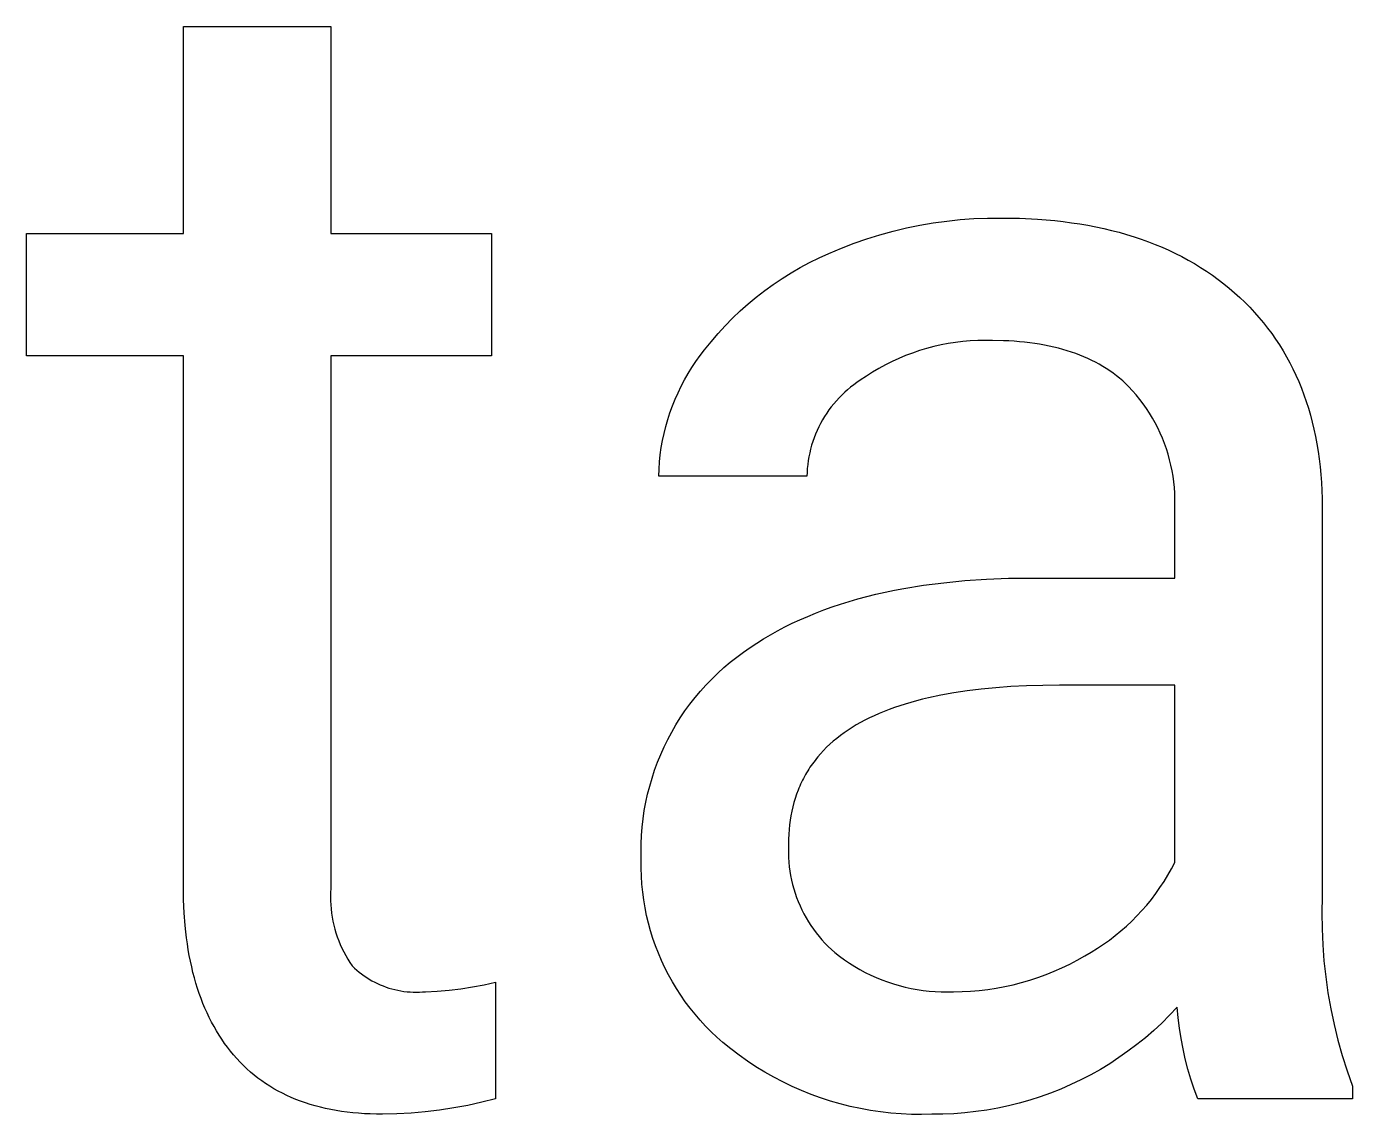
# Model space of a CAD drawing. Header units: millimetres. Extents: x -2542 to 6192, y -257 to 5845.
# Drawn here: x 3352.1 to 3421, y 127.8 to 184.3 of the extents above; entities that cross this region are included whole.
import ezdxf

# ---------------------------------------------------------------- set-up
doc = ezdxf.new("R2010")
doc.units = ezdxf.units.MM
doc.header["$MEASUREMENT"] = 0
doc.layers.add('Domyślny', color=7, linetype='Continuous', true_color=0x000000)

msp = doc.modelspace()

# ---------------------------------------------------------------- linework, layer by layer
at = {"layer": 'Domyślny'}
for p, q in [((3360.253, 173.586), (3360.253, 184.328)), ((3360.253, 184.328), (3367.912, 184.328)), ((3367.912, 184.328), (3367.912, 173.586)), ((3399.913, 174.227), (3400.618, 174.301)), ((3400.618, 174.301), (3401.325, 174.351)), ((3401.325, 174.351), (3402.033, 174.378)), ((3402.033, 174.378), (3402.742, 174.382)), ((3402.742, 174.382), (3403.696, 174.366)), ((3403.696, 174.366), (3404.624, 174.321)), ((3404.624, 174.321), (3405.079, 174.287)), ((3396.445, 173.514), (3397.128, 173.702)), ((3397.128, 173.702), (3397.817, 173.868)), ((3397.817, 173.868), (3398.512, 174.011)), ((3398.512, 174.011), (3399.21, 174.13)), ((3399.21, 174.13), (3399.913, 174.227)), ((3405.079, 174.287), (3405.526, 174.245)), ((3405.526, 174.245), (3405.967, 174.196)), ((3405.967, 174.196), (3406.402, 174.139)), ((3406.402, 174.139), (3406.83, 174.075)), ((3406.83, 174.075), (3407.252, 174.003)), ((3407.252, 174.003), (3407.666, 173.923)), ((3407.666, 173.923), (3408.075, 173.836)), ((3408.075, 173.836), (3408.477, 173.741)), ((3408.477, 173.741), (3408.872, 173.639)), ((3408.872, 173.639), (3409.261, 173.529)), ((3352.104, 167.22), (3352.104, 173.586)), ((3352.104, 173.586), (3360.253, 173.586)), ((3367.912, 173.586), (3376.267, 173.586)), ((3376.267, 173.586), (3376.267, 167.22)), ((3394.437, 172.815), (3395.098, 173.07)), ((3395.098, 173.07), (3395.768, 173.303)), ((3395.768, 173.303), (3396.445, 173.514)), ((3409.261, 173.529), (3409.643, 173.411)), ((3409.643, 173.411), (3410.018, 173.286)), ((3410.018, 173.286), (3410.388, 173.153)), ((3410.388, 173.153), (3410.75, 173.013)), ((3410.75, 173.013), (3411.106, 172.865)), ((3392.788, 172.07), (3393.282, 172.313)), ((3393.282, 172.313), (3393.784, 172.538)), ((3393.784, 172.538), (3394.437, 172.815)), ((3411.106, 172.865), (3411.456, 172.71)), ((3411.456, 172.71), (3411.798, 172.547)), ((3411.798, 172.547), (3412.135, 172.376)), ((3412.135, 172.376), (3412.464, 172.198)), ((3391.358, 171.243), (3391.825, 171.535)), ((3391.825, 171.535), (3392.302, 171.811)), ((3392.302, 171.811), (3392.788, 172.07)), ((3412.464, 172.198), (3412.788, 172.012)), ((3412.788, 172.012), (3413.104, 171.819)), ((3413.104, 171.819), (3413.415, 171.618)), ((3413.415, 171.618), (3413.718, 171.409)), ((3390.455, 170.613), (3390.901, 170.936)), ((3390.901, 170.936), (3391.358, 171.243)), ((3413.718, 171.409), (3414.015, 171.193)), ((3414.015, 171.193), (3414.306, 170.97)), ((3414.306, 170.97), (3414.59, 170.738)), ((3389.597, 169.923), (3390.02, 170.276)), ((3390.02, 170.276), (3390.455, 170.613)), ((3414.59, 170.738), (3414.867, 170.5)), ((3414.867, 170.5), (3415.137, 170.254)), ((3415.137, 170.254), (3415.399, 170.003)), ((3388.787, 169.177), (3389.185, 169.557)), ((3389.185, 169.557), (3389.597, 169.923)), ((3415.399, 170.003), (3415.652, 169.746)), ((3415.652, 169.746), (3415.897, 169.483)), ((3415.897, 169.483), (3416.134, 169.215)), ((3388.03, 168.377), (3388.402, 168.783)), ((3388.402, 168.783), (3388.787, 169.177)), ((3416.134, 169.215), (3416.363, 168.941)), ((3416.363, 168.941), (3416.584, 168.661)), ((3387.672, 167.959), (3388.03, 168.377)), ((3416.584, 168.661), (3416.796, 168.376)), ((3416.796, 168.376), (3417, 168.084)), ((3387.099, 167.233), (3387.329, 167.528)), ((3387.329, 167.528), (3387.672, 167.959)), ((3398.501, 167.494), (3398.137, 167.371)), ((3398.869, 167.604), (3398.501, 167.494)), ((3399.24, 167.702), (3398.869, 167.604)), ((3399.615, 167.787), (3399.24, 167.702)), ((3399.992, 167.859), (3399.615, 167.787)), ((3400.372, 167.918), (3399.992, 167.859)), ((3400.753, 167.964), (3400.372, 167.918)), ((3401.136, 167.997), (3400.753, 167.964)), ((3401.52, 168.016), (3401.136, 167.997)), ((3401.904, 168.023), (3401.52, 168.016)), ((3402.288, 168.016), (3401.904, 168.023)), ((3402.864, 168.007), (3402.288, 168.016)), ((3403.145, 167.995), (3402.864, 168.007)), ((3403.421, 167.979), (3403.145, 167.995)), ((3403.693, 167.958), (3403.421, 167.979)), ((3403.961, 167.932), (3403.693, 167.958)), ((3404.224, 167.902), (3403.961, 167.932)), ((3404.483, 167.867), (3404.224, 167.902)), ((3404.738, 167.827), (3404.483, 167.867)), ((3404.988, 167.783), (3404.738, 167.827)), ((3405.233, 167.734), (3404.988, 167.783)), ((3405.474, 167.68), (3405.233, 167.734)), ((3405.711, 167.622), (3405.474, 167.68)), ((3405.943, 167.559), (3405.711, 167.622)), ((3406.171, 167.492), (3405.943, 167.559)), ((3406.394, 167.419), (3406.171, 167.492)), ((3406.613, 167.342), (3406.394, 167.419)), ((3417, 168.084), (3417.196, 167.788)), ((3417.196, 167.788), (3417.384, 167.485)), ((3417.384, 167.485), (3417.563, 167.177)), ((3360.253, 167.22), (3352.104, 167.22)), ((3360.253, 139.663), (3360.253, 167.22)), ((3376.267, 167.22), (3367.912, 167.22)), ((3367.912, 167.22), (3367.912, 139.558)), ((3386.673, 166.618), (3386.881, 166.929)), ((3386.881, 166.929), (3387.099, 167.233)), ((3396.729, 166.757), (3396.392, 166.573)), ((3397.073, 166.928), (3396.729, 166.757)), ((3397.422, 167.088), (3397.073, 166.928)), ((3397.777, 167.236), (3397.422, 167.088)), ((3398.137, 167.371), (3397.777, 167.236)), ((3406.827, 167.261), (3406.613, 167.342)), ((3407.037, 167.175), (3406.827, 167.261)), ((3407.243, 167.084), (3407.037, 167.175)), ((3407.444, 166.988), (3407.243, 167.084)), ((3407.64, 166.888), (3407.444, 166.988)), ((3407.833, 166.783), (3407.64, 166.888)), ((3408.02, 166.673), (3407.833, 166.783)), ((3417.563, 167.177), (3417.734, 166.863)), ((3417.734, 166.863), (3417.897, 166.543)), ((3386.289, 165.976), (3386.475, 166.301)), ((3386.475, 166.301), (3386.673, 166.618)), ((3395.736, 166.172), (3395.419, 165.955)), ((3396.06, 166.378), (3395.736, 166.172)), ((3396.392, 166.573), (3396.06, 166.378)), ((3408.204, 166.559), (3408.02, 166.673)), ((3408.383, 166.44), (3408.204, 166.559)), ((3408.557, 166.317), (3408.383, 166.44)), ((3408.727, 166.189), (3408.557, 166.317)), ((3408.892, 166.056), (3408.727, 166.189)), ((3409.054, 165.918), (3408.892, 166.056)), ((3417.897, 166.543), (3418.052, 166.217)), ((3418.052, 166.217), (3418.198, 165.886)), ((3385.951, 165.309), (3386.115, 165.646)), ((3386.115, 165.646), (3386.289, 165.976)), ((3394.763, 165.465), (3394.61, 165.329)), ((3394.921, 165.596), (3394.763, 165.465)), ((3395.083, 165.721), (3394.921, 165.596)), ((3395.249, 165.841), (3395.083, 165.721)), ((3395.419, 165.955), (3395.249, 165.841)), ((3409.21, 165.776), (3409.054, 165.918)), ((3409.362, 165.629), (3409.21, 165.776)), ((3409.562, 165.414), (3409.362, 165.629)), ((3409.754, 165.192), (3409.562, 165.414)), ((3418.198, 165.886), (3418.336, 165.549)), ((3418.336, 165.549), (3418.466, 165.207)), ((3385.66, 164.62), (3385.8, 164.967)), ((3385.8, 164.967), (3385.951, 165.309)), ((3394.045, 164.736), (3393.917, 164.576)), ((3394.179, 164.891), (3394.045, 164.736)), ((3394.317, 165.042), (3394.179, 164.891)), ((3394.461, 165.188), (3394.317, 165.042)), ((3394.61, 165.329), (3394.461, 165.188)), ((3409.939, 164.964), (3409.754, 165.192)), ((3410.116, 164.73), (3409.939, 164.964)), ((3410.284, 164.49), (3410.116, 164.73)), ((3418.466, 165.207), (3418.588, 164.858)), ((3418.588, 164.858), (3418.701, 164.504)), ((3385.418, 163.913), (3385.533, 164.268)), ((3385.533, 164.268), (3385.66, 164.62)), ((3393.566, 164.072), (3393.46, 163.897)), ((3393.677, 164.244), (3393.566, 164.072)), ((3393.794, 164.412), (3393.677, 164.244)), ((3393.917, 164.576), (3393.794, 164.412)), ((3410.445, 164.244), (3410.284, 164.49)), ((3410.597, 163.993), (3410.445, 164.244)), ((3410.74, 163.737), (3410.597, 163.993)), ((3418.701, 164.504), (3418.807, 164.145)), ((3418.807, 164.145), (3418.904, 163.779)), ((3385.225, 163.19), (3385.315, 163.553)), ((3385.315, 163.553), (3385.418, 163.913)), ((3393.18, 163.35), (3393.099, 163.162)), ((3393.267, 163.535), (3393.18, 163.35)), ((3393.361, 163.717), (3393.267, 163.535)), ((3393.46, 163.897), (3393.361, 163.717)), ((3410.875, 163.477), (3410.74, 163.737)), ((3411.001, 163.211), (3410.875, 163.477)), ((3418.904, 163.779), (3418.992, 163.408)), ((3418.992, 163.408), (3419.073, 163.031)), ((3385.082, 162.456), (3385.147, 162.824)), ((3385.147, 162.824), (3385.225, 163.19)), ((3392.895, 162.582), (3392.84, 162.385)), ((3392.957, 162.777), (3392.895, 162.582)), ((3393.025, 162.971), (3392.957, 162.777)), ((3393.099, 163.162), (3393.025, 162.971)), ((3411.117, 162.942), (3411.001, 163.211)), ((3411.225, 162.669), (3411.117, 162.942)), ((3411.323, 162.393), (3411.225, 162.669)), ((3419.073, 163.031), (3419.145, 162.649)), ((3419.145, 162.649), (3419.209, 162.26)), ((3384.991, 161.714), (3385.03, 162.086)), ((3385.03, 162.086), (3385.082, 162.456)), ((3392.751, 161.985), (3392.716, 161.783)), ((3392.792, 162.185), (3392.751, 161.985)), ((3392.84, 162.385), (3392.792, 162.185)), ((3411.411, 162.113), (3411.323, 162.393)), ((3411.491, 161.83), (3411.411, 162.113)), ((3419.209, 162.26), (3419.265, 161.866)), ((3384.951, 160.967), (3384.964, 161.341)), ((3384.964, 161.341), (3384.991, 161.714)), ((3392.668, 161.376), (3392.654, 161.172)), ((3392.689, 161.58), (3392.668, 161.376)), ((3392.716, 161.783), (3392.689, 161.58)), ((3411.56, 161.545), (3411.491, 161.83)), ((3411.62, 161.258), (3411.56, 161.545)), ((3411.67, 160.969), (3411.62, 161.258)), ((3419.265, 161.866), (3419.313, 161.467)), ((3419.313, 161.467), (3419.352, 161.061)), ((3392.647, 160.967), (3384.951, 160.967)), ((3392.654, 161.172), (3392.647, 160.967)), ((3411.71, 160.678), (3411.67, 160.969)), ((3411.74, 160.386), (3411.71, 160.678)), ((3419.352, 161.061), (3419.383, 160.65)), ((3419.383, 160.65), (3419.406, 160.233)), ((3411.761, 160.094), (3411.74, 160.386)), ((3411.771, 159.8), (3411.761, 160.094)), ((3419.406, 160.233), (3419.42, 159.811)), ((3411.762, 159.214), (3411.771, 159.507)), ((3411.762, 155.683), (3411.762, 159.214)), ((3411.771, 159.507), (3411.771, 159.8)), ((3419.42, 159.811), (3419.42, 139.135)), ((3396.706, 154.946), (3397.195, 155.047)), ((3397.195, 155.047), (3397.692, 155.141)), ((3397.692, 155.141), (3398.711, 155.307)), ((3398.711, 155.307), (3399.764, 155.442)), ((3399.764, 155.442), (3400.851, 155.548)), ((3400.851, 155.548), (3401.972, 155.623)), ((3401.972, 155.623), (3403.126, 155.668)), ((3403.126, 155.668), (3404.315, 155.683)), ((3404.315, 155.683), (3411.762, 155.683)), ((3393.953, 154.179), (3394.391, 154.325)), ((3394.391, 154.325), (3394.837, 154.464)), ((3394.837, 154.464), (3395.292, 154.596)), ((3395.292, 154.596), (3395.755, 154.72)), ((3395.755, 154.72), (3396.226, 154.837)), ((3396.226, 154.837), (3396.706, 154.946)), ((3392.286, 153.517), (3392.69, 153.693)), ((3392.69, 153.693), (3393.103, 153.863)), ((3393.103, 153.863), (3393.523, 154.024)), ((3393.523, 154.024), (3393.953, 154.179)), ((3390.755, 152.734), (3391.125, 152.941)), ((3391.125, 152.941), (3391.503, 153.141)), ((3391.503, 153.141), (3391.891, 153.332)), ((3391.891, 153.332), (3392.286, 153.517)), ((3389.695, 152.069), (3390.039, 152.298)), ((3390.039, 152.298), (3390.393, 152.52)), ((3390.393, 152.52), (3390.755, 152.734)), ((3388.668, 151.308), (3389.009, 151.576)), ((3389.009, 151.576), (3389.358, 151.832)), ((3389.358, 151.832), (3389.695, 152.069)), ((3388.016, 150.738), (3388.337, 151.029)), ((3388.337, 151.029), (3388.668, 151.308)), ((3387.404, 150.125), (3387.704, 150.437)), ((3387.704, 150.437), (3388.016, 150.738)), ((3386.836, 149.471), (3387.114, 149.803)), ((3387.114, 149.803), (3387.404, 150.125)), ((3399.609, 149.598), (3398.963, 149.461)), ((3400.282, 149.718), (3399.609, 149.598)), ((3400.982, 149.823), (3400.282, 149.718)), ((3401.71, 149.912), (3400.982, 149.823)), ((3402.466, 149.984), (3401.71, 149.912)), ((3403.249, 150.041), (3402.466, 149.984)), ((3404.06, 150.081), (3403.249, 150.041)), ((3404.898, 150.105), (3404.06, 150.081)), ((3405.763, 150.113), (3404.898, 150.105)), ((3411.762, 150.113), (3405.763, 150.113)), ((3411.762, 140.913), (3411.762, 150.113)), ((3386.314, 148.779), (3386.569, 149.129)), ((3386.569, 149.129), (3386.836, 149.471)), ((3396.919, 148.854), (3396.655, 148.752)), ((3397.191, 148.953), (3396.919, 148.854)), ((3397.469, 149.048), (3397.191, 148.953)), ((3397.754, 149.138), (3397.469, 149.048)), ((3398.046, 149.225), (3397.754, 149.138)), ((3398.345, 149.308), (3398.046, 149.225)), ((3398.65, 149.386), (3398.345, 149.308)), ((3398.963, 149.461), (3398.65, 149.386)), ((3385.841, 148.053), (3386.071, 148.42)), ((3386.071, 148.42), (3386.314, 148.779)), ((3395.436, 148.178), (3395.212, 148.051)), ((3395.666, 148.301), (3395.436, 148.178)), ((3395.903, 148.419), (3395.666, 148.301)), ((3396.147, 148.534), (3395.903, 148.419)), ((3396.397, 148.645), (3396.147, 148.534)), ((3396.655, 148.752), (3396.397, 148.645)), ((3385.419, 147.296), (3385.624, 147.678)), ((3385.624, 147.678), (3385.841, 148.053)), ((3394.388, 147.503), (3394.199, 147.356)), ((3394.584, 147.646), (3394.388, 147.503)), ((3394.787, 147.785), (3394.584, 147.646)), ((3394.996, 147.92), (3394.787, 147.785)), ((3395.212, 148.051), (3394.996, 147.92)), ((3385.051, 146.512), (3385.228, 146.908)), ((3385.228, 146.908), (3385.419, 147.296)), ((3393.674, 146.891), (3393.512, 146.728)), ((3393.842, 147.05), (3393.674, 146.891)), ((3394.017, 147.205), (3393.842, 147.05)), ((3394.199, 147.356), (3394.017, 147.205)), ((3384.737, 145.705), (3384.887, 146.111)), ((3384.887, 146.111), (3385.051, 146.512)), ((3393.001, 146.125), (3392.935, 146.035)), ((3393.069, 146.214), (3393.001, 146.125)), ((3393.139, 146.302), (3393.069, 146.214)), ((3393.21, 146.389), (3393.139, 146.302)), ((3393.358, 146.56), (3393.21, 146.389)), ((3393.512, 146.728), (3393.358, 146.56)), ((3384.601, 145.294), (3384.737, 145.705)), ((3392.521, 145.376), (3392.468, 145.278)), ((3392.575, 145.473), (3392.521, 145.376)), ((3392.631, 145.569), (3392.575, 145.473)), ((3392.688, 145.664), (3392.631, 145.569)), ((3392.747, 145.758), (3392.688, 145.664)), ((3392.808, 145.852), (3392.747, 145.758)), ((3392.871, 145.944), (3392.808, 145.852)), ((3392.935, 146.035), (3392.871, 145.944)), ((3384.372, 144.458), (3384.479, 144.878)), ((3384.479, 144.878), (3384.601, 145.294)), ((3392.232, 144.772), (3392.19, 144.667)), ((3392.276, 144.875), (3392.232, 144.772)), ((3392.321, 144.977), (3392.276, 144.875)), ((3392.369, 145.078), (3392.321, 144.977)), ((3392.418, 145.178), (3392.369, 145.078)), ((3392.468, 145.278), (3392.418, 145.178)), ((3384.201, 143.609), (3384.279, 144.035)), ((3384.279, 144.035), (3384.372, 144.458)), ((3391.974, 144.021), (3391.915, 143.797)), ((3392.039, 144.24), (3391.974, 144.021)), ((3392.111, 144.456), (3392.039, 144.24)), ((3392.19, 144.667), (3392.111, 144.456)), ((3384.138, 143.18), (3384.201, 143.609)), ((3391.819, 143.338), (3391.781, 143.103)), ((3391.864, 143.57), (3391.819, 143.338)), ((3391.915, 143.797), (3391.864, 143.57)), ((3384.055, 142.318), (3384.089, 142.75)), ((3384.089, 142.75), (3384.138, 143.18)), ((3391.726, 142.619), (3391.709, 142.372)), ((3391.75, 142.863), (3391.726, 142.619)), ((3391.781, 143.103), (3391.75, 142.863)), ((3384.036, 141.885), (3384.055, 142.318)), ((3391.699, 142.12), (3391.696, 141.864)), ((3391.709, 142.372), (3391.699, 142.12)), ((3384.032, 141.452), (3384.036, 141.885)), ((3384.043, 141.019), (3384.032, 141.452)), ((3391.696, 141.864), (3391.687, 141.629)), ((3391.687, 141.629), (3391.687, 141.395)), ((3391.687, 141.395), (3391.695, 141.16)), ((3384.041, 140.607), (3384.043, 141.019)), ((3384.052, 140.195), (3384.041, 140.607)), ((3391.695, 141.16), (3391.71, 140.926)), ((3391.71, 140.926), (3391.734, 140.692)), ((3391.734, 140.692), (3391.765, 140.459)), ((3411.399, 140.245), (3411.586, 140.576)), ((3411.586, 140.576), (3411.762, 140.913)), ((3384.078, 139.784), (3384.052, 140.195)), ((3391.765, 140.459), (3391.804, 140.228)), ((3391.804, 140.228), (3391.851, 139.998)), ((3391.851, 139.998), (3391.905, 139.769)), ((3410.992, 139.603), (3411.201, 139.921)), ((3411.201, 139.921), (3411.399, 140.245)), ((3360.264, 138.965), (3360.253, 139.663)), ((3367.9, 139.345), (3367.895, 139.133)), ((3367.912, 139.558), (3367.9, 139.345)), ((3384.118, 139.374), (3384.078, 139.784)), ((3384.171, 138.965), (3384.118, 139.374)), ((3391.905, 139.769), (3391.968, 139.543)), ((3391.968, 139.543), (3392.037, 139.318)), ((3392.037, 139.318), (3392.115, 139.097)), ((3410.543, 138.991), (3410.773, 139.293)), ((3410.773, 139.293), (3410.992, 139.603)), ((3360.294, 138.287), (3360.264, 138.965)), ((3367.895, 139.133), (3367.898, 138.92)), ((3367.898, 138.92), (3367.907, 138.707)), ((3367.907, 138.707), (3367.925, 138.495)), ((3367.925, 138.495), (3367.949, 138.284)), ((3384.239, 138.559), (3384.171, 138.965)), ((3384.321, 138.155), (3384.239, 138.559)), ((3392.115, 139.097), (3392.199, 138.878)), ((3392.199, 138.878), (3392.291, 138.662)), ((3392.291, 138.662), (3392.391, 138.449)), ((3410.054, 138.409), (3410.304, 138.696)), ((3410.304, 138.696), (3410.543, 138.991)), ((3419.42, 139.135), (3419.401, 138.299)), ((3360.345, 137.628), (3360.294, 138.287)), ((3367.949, 138.284), (3367.981, 138.074)), ((3367.981, 138.074), (3368.02, 137.865)), ((3368.02, 137.865), (3368.066, 137.657)), ((3384.416, 137.754), (3384.321, 138.155)), ((3392.391, 138.449), (3392.497, 138.239)), ((3392.497, 138.239), (3392.61, 138.034)), ((3392.61, 138.034), (3392.73, 137.832)), ((3392.73, 137.832), (3392.857, 137.634)), ((3409.25, 137.602), (3409.527, 137.862)), ((3409.527, 137.862), (3409.795, 138.131)), ((3409.795, 138.131), (3410.054, 138.409)), ((3419.401, 138.299), (3419.41, 137.464)), ((3360.378, 137.307), (3360.345, 137.628)), ((3360.416, 136.991), (3360.378, 137.307)), ((3368.066, 137.657), (3368.12, 137.451)), ((3368.12, 137.451), (3368.18, 137.247)), ((3368.18, 137.247), (3368.248, 137.045)), ((3384.525, 137.357), (3384.416, 137.754)), ((3384.647, 136.964), (3384.525, 137.357)), ((3392.857, 137.634), (3392.991, 137.441)), ((3392.991, 137.441), (3393.13, 137.253)), ((3393.13, 137.253), (3393.277, 137.069)), ((3408.368, 136.881), (3408.67, 137.111)), ((3408.67, 137.111), (3408.964, 137.352)), ((3408.964, 137.352), (3409.25, 137.602)), ((3419.41, 137.464), (3419.446, 136.629)), ((3360.46, 136.679), (3360.416, 136.991)), ((3360.508, 136.373), (3360.46, 136.679)), ((3368.248, 137.045), (3368.322, 136.846)), ((3368.322, 136.846), (3368.403, 136.649)), ((3368.403, 136.649), (3368.491, 136.456)), ((3368.491, 136.456), (3368.586, 136.265)), ((3384.783, 136.575), (3384.647, 136.964)), ((3384.932, 136.191), (3384.783, 136.575)), ((3393.277, 137.069), (3393.429, 136.89)), ((3393.429, 136.89), (3393.587, 136.716)), ((3393.587, 136.716), (3393.751, 136.548)), ((3393.751, 136.548), (3393.92, 136.386)), ((3407.417, 136.252), (3407.741, 136.451)), ((3407.741, 136.451), (3408.058, 136.661)), ((3408.058, 136.661), (3408.368, 136.881)), ((3419.446, 136.629), (3419.509, 135.795)), ((3360.561, 136.072), (3360.508, 136.373)), ((3360.62, 135.776), (3360.561, 136.072)), ((3360.684, 135.484), (3360.62, 135.776)), ((3368.586, 136.265), (3368.687, 136.078)), ((3368.687, 136.078), (3368.794, 135.894)), ((3368.794, 135.894), (3368.908, 135.715)), ((3368.908, 135.715), (3369.028, 135.539)), ((3385.094, 135.812), (3384.932, 136.191)), ((3385.269, 135.439), (3385.094, 135.812)), ((3393.92, 136.386), (3394.095, 136.229)), ((3394.095, 136.229), (3394.344, 136.035)), ((3394.344, 136.035), (3394.6, 135.85)), ((3394.6, 135.85), (3394.863, 135.674)), ((3406.302, 135.635), (3406.698, 135.843)), ((3406.698, 135.843), (3407.087, 136.064)), ((3407.087, 136.064), (3407.417, 136.252)), ((3419.509, 135.795), (3419.6, 134.964)), ((3360.752, 135.198), (3360.684, 135.484)), ((3360.826, 134.917), (3360.752, 135.198)), ((3369.028, 135.539), (3369.144, 135.428)), ((3369.144, 135.428), (3369.263, 135.321)), ((3369.263, 135.321), (3369.386, 135.218)), ((3369.386, 135.218), (3369.513, 135.12)), ((3369.513, 135.12), (3369.643, 135.025)), ((3369.643, 135.025), (3369.776, 134.936)), ((3385.457, 135.072), (3385.269, 135.439)), ((3385.657, 134.712), (3385.457, 135.072)), ((3394.863, 135.674), (3395.131, 135.506)), ((3395.131, 135.506), (3395.404, 135.348)), ((3395.404, 135.348), (3395.683, 135.2)), ((3395.683, 135.2), (3395.967, 135.061)), ((3395.967, 135.061), (3396.255, 134.932)), ((3404.654, 134.939), (3405.075, 135.092)), ((3405.075, 135.092), (3405.49, 135.259)), ((3405.49, 135.259), (3405.899, 135.441)), ((3405.899, 135.441), (3406.302, 135.635)), ((3360.905, 134.641), (3360.826, 134.917)), ((3360.989, 134.371), (3360.905, 134.641)), ((3361.078, 134.105), (3360.989, 134.371)), ((3369.776, 134.936), (3369.912, 134.851)), ((3369.912, 134.851), (3370.05, 134.77)), ((3370.05, 134.77), (3370.192, 134.694)), ((3370.192, 134.694), (3370.336, 134.624)), ((3370.336, 134.624), (3370.482, 134.558)), ((3370.482, 134.558), (3370.63, 134.497)), ((3370.63, 134.497), (3370.781, 134.441)), ((3370.781, 134.441), (3370.933, 134.39)), ((3370.933, 134.39), (3371.087, 134.345)), ((3371.087, 134.345), (3371.242, 134.305)), ((3374.057, 134.283), (3374.666, 134.355)), ((3374.666, 134.355), (3375.271, 134.447)), ((3375.271, 134.447), (3375.873, 134.559)), ((3375.873, 134.559), (3376.472, 134.69)), ((3376.472, 134.69), (3376.472, 128.642)), ((3385.869, 134.359), (3385.657, 134.712)), ((3386.093, 134.013), (3385.869, 134.359)), ((3396.255, 134.932), (3396.548, 134.813)), ((3396.548, 134.813), (3396.844, 134.704)), ((3396.844, 134.704), (3397.144, 134.605)), ((3397.144, 134.605), (3397.448, 134.517)), ((3397.448, 134.517), (3397.754, 134.439)), ((3397.754, 134.439), (3398.062, 134.371)), ((3398.062, 134.371), (3398.373, 134.315)), ((3402.046, 134.319), (3402.489, 134.386)), ((3402.489, 134.386), (3402.929, 134.467)), ((3402.929, 134.467), (3403.366, 134.563)), ((3403.366, 134.563), (3403.799, 134.674)), ((3403.799, 134.674), (3404.229, 134.799)), ((3404.229, 134.799), (3404.654, 134.939)), ((3419.6, 134.964), (3419.719, 134.137)), ((3361.173, 133.844), (3361.078, 134.105)), ((3361.272, 133.588), (3361.173, 133.844)), ((3371.242, 134.305), (3371.399, 134.27)), ((3371.399, 134.27), (3371.556, 134.24)), ((3371.556, 134.24), (3371.715, 134.216)), ((3371.715, 134.216), (3371.874, 134.197)), ((3371.874, 134.197), (3372.034, 134.184)), ((3372.034, 134.184), (3372.194, 134.176)), ((3372.194, 134.176), (3372.355, 134.174)), ((3372.355, 134.174), (3372.515, 134.177)), ((3372.515, 134.177), (3372.675, 134.185)), ((3372.675, 134.185), (3372.835, 134.199)), ((3372.835, 134.199), (3373.447, 134.231)), ((3373.447, 134.231), (3374.057, 134.283)), ((3386.329, 133.676), (3386.093, 134.013)), ((3386.576, 133.346), (3386.329, 133.676)), ((3398.373, 134.315), (3398.686, 134.268)), ((3398.686, 134.268), (3398.999, 134.233)), ((3398.999, 134.233), (3399.314, 134.208)), ((3399.314, 134.208), (3399.63, 134.194)), ((3399.63, 134.194), (3399.946, 134.191)), ((3399.946, 134.191), (3400.262, 134.199)), ((3400.262, 134.199), (3400.709, 134.207)), ((3400.709, 134.207), (3401.156, 134.229)), ((3401.156, 134.229), (3401.602, 134.267)), ((3401.602, 134.267), (3402.046, 134.319)), ((3419.719, 134.137), (3419.864, 133.314)), ((3361.376, 133.338), (3361.272, 133.588)), ((3361.486, 133.092), (3361.376, 133.338)), ((3361.601, 132.851), (3361.486, 133.092)), ((3386.835, 133.025), (3386.576, 133.346)), ((3387.104, 132.713), (3386.835, 133.025)), ((3411.493, 132.975), (3411.086, 132.571)), ((3411.886, 133.391), (3411.493, 132.975)), ((3411.935, 132.849), (3411.886, 133.391)), ((3419.864, 133.314), (3420.037, 132.496)), ((3361.72, 132.616), (3361.601, 132.851)), ((3361.845, 132.385), (3361.72, 132.616)), ((3361.975, 132.16), (3361.845, 132.385)), ((3387.384, 132.411), (3387.104, 132.713)), ((3387.674, 132.118), (3387.384, 132.411)), ((3411.086, 132.571), (3410.666, 132.182)), ((3412.002, 132.309), (3411.935, 132.849)), ((3412.087, 131.771), (3412.002, 132.309)), ((3420.037, 132.496), (3420.236, 131.684)), ((3362.11, 131.94), (3361.975, 132.16)), ((3362.25, 131.724), (3362.11, 131.94)), ((3362.395, 131.514), (3362.25, 131.724)), ((3387.974, 131.836), (3387.674, 132.118)), ((3388.283, 131.564), (3387.974, 131.836)), ((3410.233, 131.807), (3409.788, 131.447)), ((3410.666, 132.182), (3410.233, 131.807)), ((3412.189, 131.236), (3412.087, 131.771)), ((3420.236, 131.684), (3420.462, 130.879)), ((3362.545, 131.309), (3362.395, 131.514)), ((3362.701, 131.109), (3362.545, 131.309)), ((3362.861, 130.914), (3362.701, 131.109)), ((3363.027, 130.724), (3362.861, 130.914)), ((3388.696, 131.226), (3388.283, 131.564)), ((3389.121, 130.902), (3388.696, 131.226)), ((3389.557, 130.593), (3389.121, 130.902)), ((3409.33, 131.102), (3408.862, 130.773)), ((3409.788, 131.447), (3409.33, 131.102)), ((3412.309, 130.705), (3412.189, 131.236)), ((3363.197, 130.541), (3363.027, 130.724)), ((3363.372, 130.363), (3363.197, 130.541)), ((3363.552, 130.192), (3363.372, 130.363)), ((3390.002, 130.298), (3389.557, 130.593)), ((3390.458, 130.019), (3390.002, 130.298)), ((3408.382, 130.459), (3407.893, 130.162)), ((3408.862, 130.773), (3408.382, 130.459)), ((3412.446, 130.179), (3412.309, 130.705)), ((3420.462, 130.879), (3420.715, 130.083)), ((3363.738, 130.027), (3363.552, 130.192)), ((3363.928, 129.867), (3363.738, 130.027)), ((3364.123, 129.714), (3363.928, 129.867)), ((3364.323, 129.566), (3364.123, 129.714)), ((3364.527, 129.425), (3364.323, 129.566)), ((3390.922, 129.755), (3390.458, 130.019)), ((3391.395, 129.508), (3390.922, 129.755)), ((3406.885, 129.618), (3406.368, 129.371)), ((3407.394, 129.882), (3406.885, 129.618)), ((3407.893, 130.162), (3407.394, 129.882)), ((3412.601, 129.657), (3412.446, 130.179)), ((3412.773, 129.14), (3412.601, 129.657)), ((3420.715, 130.083), (3420.993, 129.295)), ((3364.737, 129.29), (3364.527, 129.425)), ((3364.952, 129.16), (3364.737, 129.29)), ((3365.171, 129.037), (3364.952, 129.16)), ((3365.396, 128.92), (3365.171, 129.037)), ((3365.625, 128.808), (3365.396, 128.92)), ((3391.876, 129.276), (3391.395, 129.508)), ((3392.365, 129.06), (3391.876, 129.276)), ((3392.861, 128.862), (3392.365, 129.06)), ((3393.363, 128.68), (3392.861, 128.862)), ((3405.311, 128.931), (3404.771, 128.738)), ((3405.843, 129.142), (3405.311, 128.931)), ((3406.368, 129.371), (3405.843, 129.142)), ((3412.962, 128.629), (3412.773, 129.14)), ((3420.993, 129.295), (3420.993, 128.629)), ((3365.86, 128.703), (3365.625, 128.808)), ((3366.099, 128.604), (3365.86, 128.703)), ((3366.343, 128.511), (3366.099, 128.604)), ((3366.592, 128.423), (3366.343, 128.511)), ((3366.846, 128.342), (3366.592, 128.423)), ((3367.105, 128.267), (3366.846, 128.342)), ((3367.369, 128.198), (3367.105, 128.267)), ((3367.638, 128.135), (3367.369, 128.198)), ((3367.912, 128.077), (3367.638, 128.135)), ((3374.296, 128.158), (3373.561, 128.045)), ((3375.026, 128.295), (3374.296, 128.158)), ((3375.752, 128.457), (3375.026, 128.295)), ((3376.472, 128.642), (3375.752, 128.457)), ((3393.871, 128.515), (3393.363, 128.68)), ((3394.384, 128.367), (3393.871, 128.515)), ((3394.902, 128.237), (3394.384, 128.367)), ((3395.424, 128.124), (3394.902, 128.237)), ((3402.559, 128.149), (3401.995, 128.049)), ((3403.119, 128.269), (3402.559, 128.149)), ((3403.675, 128.407), (3403.119, 128.269)), ((3404.226, 128.563), (3403.675, 128.407)), ((3404.771, 128.738), (3404.226, 128.563)), ((3420.993, 128.629), (3412.962, 128.629)), ((3368.191, 128.026), (3367.912, 128.077)), ((3368.474, 127.981), (3368.191, 128.026)), ((3368.763, 127.942), (3368.474, 127.981)), ((3369.056, 127.909), (3368.763, 127.942)), ((3369.355, 127.882), (3369.056, 127.909)), ((3369.658, 127.861), (3369.355, 127.882)), ((3369.966, 127.846), (3369.658, 127.861)), ((3370.279, 127.837), (3369.966, 127.846)), ((3370.597, 127.834), (3370.279, 127.837)), ((3371.34, 127.85), (3370.597, 127.834)), ((3372.083, 127.891), (3371.34, 127.85)), ((3372.823, 127.955), (3372.083, 127.891)), ((3373.561, 128.045), (3372.823, 127.955)), ((3395.95, 128.029), (3395.424, 128.124)), ((3396.478, 127.951), (3395.95, 128.029)), ((3397.009, 127.892), (3396.478, 127.951)), ((3397.541, 127.85), (3397.009, 127.892)), ((3398.075, 127.827), (3397.541, 127.85)), ((3398.609, 127.821), (3398.075, 127.827)), ((3399.143, 127.834), (3398.609, 127.821)), ((3399.715, 127.838), (3399.143, 127.834)), ((3400.288, 127.862), (3399.715, 127.838)), ((3400.859, 127.905), (3400.288, 127.862)), ((3401.428, 127.968), (3400.859, 127.905)), ((3401.995, 128.049), (3401.428, 127.968))]:
    msp.add_line(p, q, dxfattribs=at)

doc.saveas('drawing.dxf')
